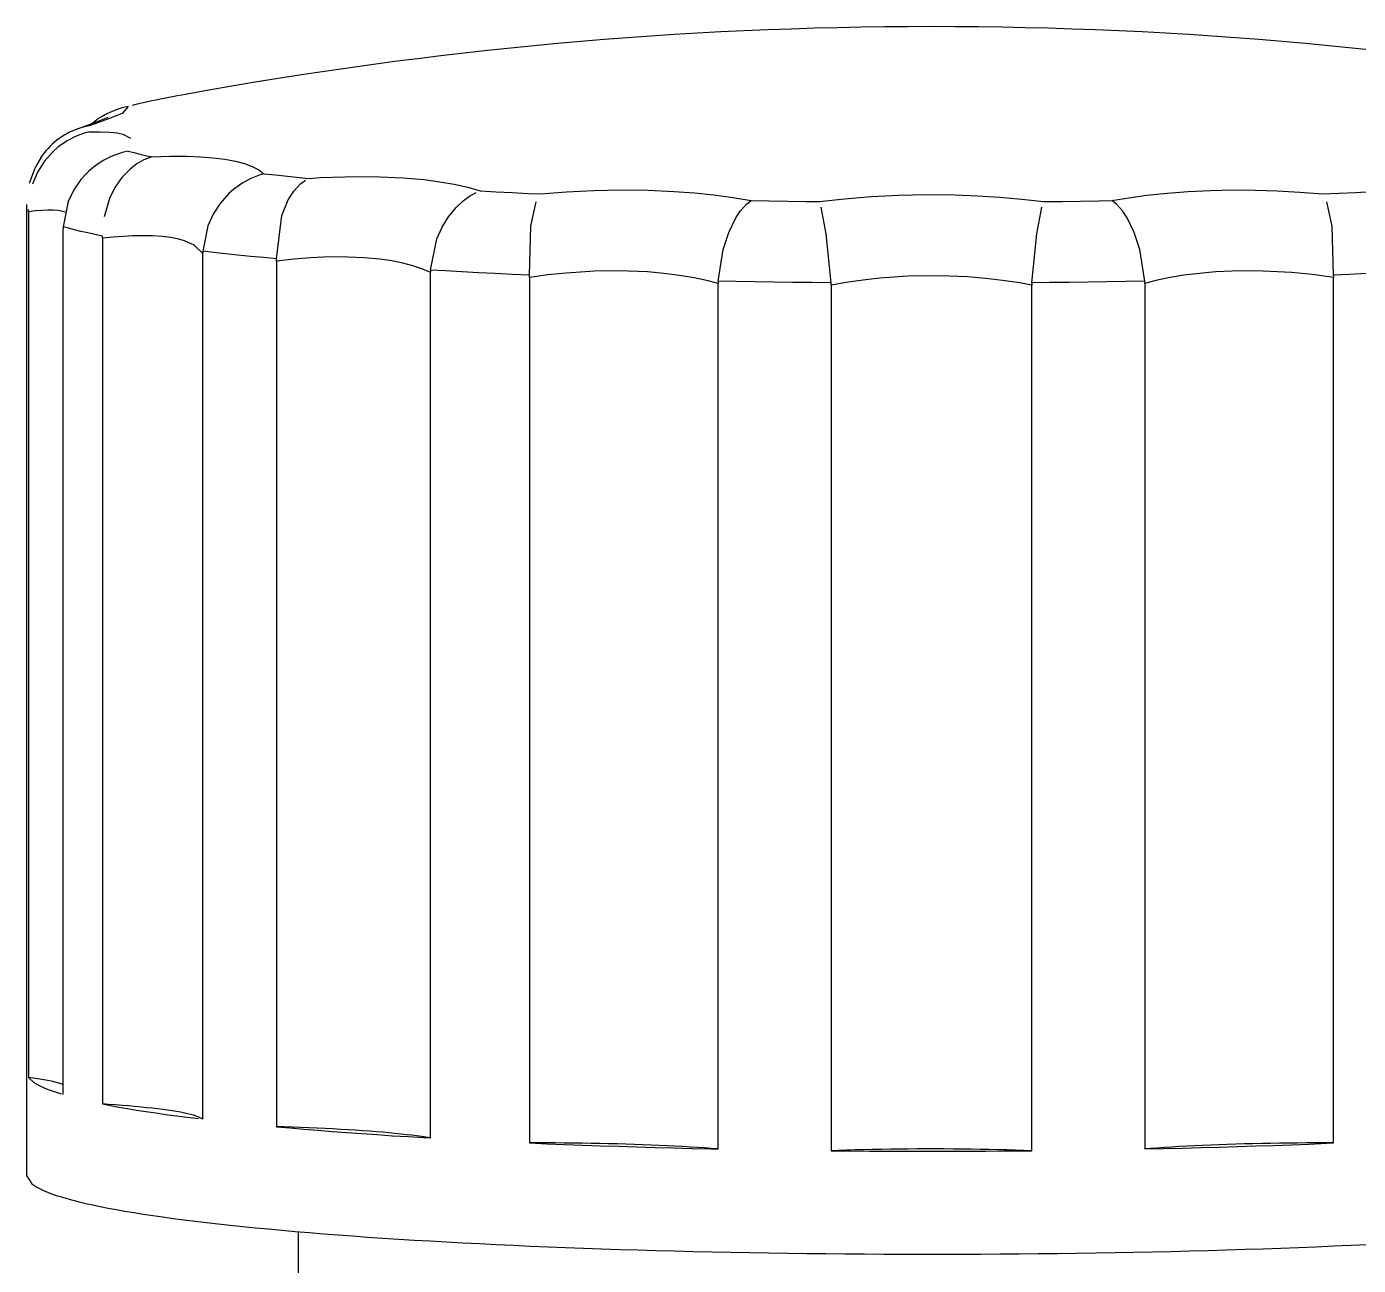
# Model space of a CAD drawing. Header units: millimetres. Extents: x 441156 to 441876, y 4514765 to 4515211.
# Drawn here: x 441593.9301 to 441594.0589, y 4515154.0357 to 4515154.1556 of the extents above; entities that cross this region are included whole.
import ezdxf

# ---------------------------------------------------------------- set-up
doc = ezdxf.new("R2010")
doc.units = ezdxf.units.MM
doc.layers.add('Collettore SL', color=7, linetype='Continuous')
doc.layers.add('Piantone', color=5, linetype='Continuous')

msp = doc.modelspace()

# ---------------------------------------------------------------- linework, layer by layer
at = {"layer": 'Collettore SL', "color": 254, "linetype": 'Continuous'}
msp.add_line((441593.9563442032, 4515154.039009064), (441593.9563442032, 4515154.030216366), dxfattribs=at)
at = {"layer": 'Piantone', "color": 254, "linetype": 'Continuous'}
for p, q in [((441593.9398992222, 4515154.147825108), (441593.9393258228, 4515154.147690244)), ((441593.9300942032, 4515154.138357172), (441593.9300942032, 4515154.044455209)), ((441593.930270004, 4515154.137657621), (441593.9302695994, 4515154.13787455)), ((441593.930270004, 4515154.137657621), (441593.930270004, 4515154.053933977)), ((441593.9336419913, 4515154.136207628), (441593.9336401903, 4515154.135991789)), ((441593.9336401903, 4515154.052268146), (441593.9336401903, 4515154.135991789)), ((441593.9374324049, 4515154.135083712), (441593.9374298435, 4515154.135300594)), ((441593.9374324049, 4515154.135083712), (441593.9374324049, 4515154.051360068)), ((441593.9471402589, 4515154.133834728), (441593.9471364697, 4515154.133618804)), ((441593.9471364697, 4515154.04989516), (441593.9471364697, 4515154.133618804)), ((441593.9542635017, 4515154.132878532), (441593.9542590925, 4515154.133095308)), ((441593.9542635017, 4515154.132878532), (441593.9542635017, 4515154.049154888)), ((441593.969136312, 4515154.132007302), (441593.9691309914, 4515154.131791238)), ((441593.9691309914, 4515154.048067594), (441593.9691309914, 4515154.131791238)), ((441593.9787332158, 4515154.131308059), (441593.9787274906, 4515154.131524679)), ((441594.0564609158, 4515154.131524679), (441594.0564551906, 4515154.131308059)), ((441593.9787332158, 4515154.131308059), (441593.9787332158, 4515154.047584415)), ((441593.996977102, 4515154.130945764), (441593.9969708918, 4515154.130729523)), ((441593.9969708918, 4515154.047005879), (441593.9969708918, 4515154.130729523)), ((441594.0078901385, 4515154.130561716), (441594.0078837878, 4515154.130778151)), ((441594.0078901385, 4515154.130561716), (441594.0078901385, 4515154.046838072)), ((441594.0273046186, 4515154.130778151), (441594.0272982679, 4515154.130561716)), ((441594.0272982679, 4515154.046838072), (441594.0272982679, 4515154.130561716)), ((441594.0382175146, 4515154.130729523), (441594.0382113045, 4515154.130945764)), ((441594.0382175146, 4515154.130729523), (441594.0382175146, 4515154.047005879)), ((441594.0564551906, 4515154.047584415), (441594.0564551906, 4515154.131308059))]:
    msp.add_line(p, q, dxfattribs=at)
for points in [[(441593.9421953422, 4515154.148374933, 0), (441593.941526905, 4515154.148228724, 0), (441593.9408957872, 4515154.148081259, 0), (441593.9403022984, 4515154.147932612, 0), (441593.9398992222, 4515154.147825108, 0)], [(441593.9398992222, 4515154.147825108, 0), (441593.9400757443, 4515154.147827438, 0), (441593.9402043869, 4515154.147815962, 0), (441593.9403161298, 4515154.147747226, 0), (441593.940214516, 4515154.147618451, 0), (441593.9398864091, 4515154.147423793, 0), (441593.939334614, 4515154.147167753, 0), (441593.9387423372, 4515154.146923044, 0), (441593.9380157549, 4515154.146642318, 0), (441593.9371407069, 4515154.146320525, 0), (441593.9361346713, 4515154.145964348, 0)], [(441593.9379522767, 4515154.146765693, 0), (441593.9379473393, 4515154.146763361, 0), (441593.9378958527, 4515154.14673996, 0), (441593.9377676548, 4515154.14668447, 0), (441593.9375330654, 4515154.146587777, 0), (441593.9371559856, 4515154.146439443, 0), (441593.9366013358, 4515154.146230481, 0), (441593.9358441817, 4515154.145956051, 0), (441593.9350644648, 4515154.145682021, 0)], [(441593.9361346713, 4515154.145964348, 0), (441593.9360803082, 4515154.14580703, 0), (441593.9360659368, 4515154.145649645, 0), (441593.9360915638, 4515154.145492272, 0), (441593.9361346713, 4515154.145379236, 0)], [(441593.9361346713, 4515154.145379236, 0), (441593.9360803319, 4515154.145366243, 0), (441593.9356537642, 4515154.145248991, 0), (441593.9352330636, 4515154.145105922, 0), (441593.9348183197, 4515154.144936637, 0), (441593.9344205169, 4515154.144746033, 0), (441593.934009749, 4515154.14451769, 0), (441593.9336117616, 4515154.144262729, 0), (441593.9331197353, 4515154.143895322, 0), (441593.9326547144, 4515154.143485495, 0), (441593.9322146748, 4515154.143028451, 0), (441593.931809967, 4515154.142531505, 0), (441593.9314651999, 4515154.142030193, 0), (441593.9311582618, 4515154.1414983, 0), (441593.9308887846, 4515154.140930601, 0), (441593.9306642903, 4515154.140337353, 0), (441593.9304938341, 4515154.139747324, 0), (441593.9303698621, 4515154.139140684, 0), (441593.9302937508, 4515154.138512063, 0), (441593.9302750521, 4515154.138193525, 0), (441593.9302695994, 4515154.13787455, 0)], [(441593.9361346713, 4515154.145379236, 0), (441593.9372200621, 4515154.145393333, 0), (441593.9381554433, 4515154.145353147, 0), (441593.9388439811, 4515154.145272766, 0), (441593.9394036537, 4515154.145150593, 0), (441593.9398380619, 4515154.144983661, 0), (441593.94013406, 4515154.144774666, 0), (441593.940290416, 4515154.144523258, 0), (441593.940305326, 4515154.144231595, 0), (441593.9401749744, 4515154.143894351, 0), (441593.9398992222, 4515154.143518476, 0)], [(441593.9421953422, 4515154.14296865, 0), (441593.9421497064, 4515154.14295412, 0), (441593.9417913444, 4515154.142824568, 0), (441593.9414399345, 4515154.142669871, 0), (441593.941093792, 4515154.142488893, 0), (441593.9407626573, 4515154.142287088, 0), (441593.940421066, 4515154.142046704, 0), (441593.9400923458, 4515154.141781054, 0), (441593.9396854606, 4515154.141398518, 0), (441593.9393051364, 4515154.140977014, 0), (441593.9389447878, 4515154.140505947, 0), (441593.9386176509, 4515154.139999476, 0), (441593.9383391099, 4515154.13948686, 0), (441593.9380947658, 4515154.138948221, 0), (441593.9378812005, 4515154.138371001, 0), (441593.9377071732, 4515154.137773725, 0), (441593.93757721, 4515154.137176982, 0), (441593.9374870354, 4515154.136569149, 0), (441593.9374367115, 4515154.135936187, 0), (441593.9374298435, 4515154.135300594, 0)], [(441593.9398992222, 4515154.143518476, 0), (441593.9404654903, 4515154.143369025, 0), (441593.9410695985, 4515154.143220704, 0), (441593.9417112504, 4515154.143073585, 0), (441593.9421953422, 4515154.14296865, 0)], [(441593.9421953422, 4515154.14296865, 0), (441593.943942666, 4515154.143026281, 0), (441593.9455793019, 4515154.143025621, 0), (441593.9469111167, 4515154.142976289, 0), (441593.9481359224, 4515154.14288154, 0), (441593.9492671061, 4515154.142738667, 0), (441593.9502763426, 4515154.142549731, 0), (441593.9511624724, 4515154.142314344, 0), (441593.9519170764, 4515154.142034506, 0), (441593.9525471435, 4515154.141704942, 0), (441593.9530349345, 4515154.141332326, 0)], [(441593.9314518002, 4515154.14286631, 0), (441593.9312988523, 4515154.142624177, 0), (441593.9309149021, 4515154.141919415, 0), (441593.9305967828, 4515154.141170861, 0), (441593.9303513989, 4515154.140384348, 0), (441593.9301735194, 4515154.139488686, 0), (441593.9300974747, 4515154.138587474, 0), (441593.9300942033, 4515154.138356146, 0)], [(441593.9359084641, 4515154.141393179, 0), (441593.9357798753, 4515154.141263812, 0), (441593.9353491282, 4515154.140782151, 0), (441593.9349777775, 4515154.140291759, 0), (441593.934647208, 4515154.139773767, 0), (441593.9343527468, 4515154.139215919, 0), (441593.9341064378, 4515154.138635952, 0), (441593.9339151648, 4515154.138053889, 0), (441593.9337732316, 4515154.13745845, 0), (441593.9336802525, 4515154.136835702, 0), (441593.9336419913, 4515154.136207628, 0)], [(441593.9530349345, 4515154.141332326, 0), (441593.9529831095, 4515154.14131873, 0), (441593.9525747158, 4515154.14119673, 0), (441593.9521716857, 4515154.141049826, 0), (441593.9517720524, 4515154.140876923, 0), (441593.95138711, 4515154.140683239, 0), (441593.9509870796, 4515154.140451678, 0), (441593.9505990432, 4515154.140194981, 0), (441593.9501140137, 4515154.139824243, 0), (441593.9496551843, 4515154.139414589, 0), (441593.9492145372, 4515154.138955644, 0), (441593.948808259, 4515154.13846112, 0), (441593.9484561483, 4515154.13795961, 0), (441593.948140786, 4515154.137431692, 0), (441593.9478576952, 4515154.136864968, 0), (441593.9476184421, 4515154.136277538, 0), (441593.9474298926, 4515154.135689639, 0), (441593.9472866474, 4515154.135089817, 0), (441593.9471881537, 4515154.134464126, 0), (441593.9471402589, 4515154.133834728, 0)], [(441593.9530349345, 4515154.141332326, 0), (441593.9541535334, 4515154.141208767, 0), (441593.9553032569, 4515154.141087399, 0), (441593.956483541, 4515154.14096828, 0), (441593.9573502284, 4515154.140884103, 0)], [(441593.9542590925, 4515154.133095308, 0), (441593.9542478927, 4515154.133712586, 0), (441593.9542644645, 4515154.134328568, 0), (441593.954310536, 4515154.134956872, 0), (441593.9543856109, 4515154.135574644, 0), (441593.9544858544, 4515154.136160159, 0), (441593.9546122954, 4515154.136727766, 0), (441593.9547687968, 4515154.13728864, 0), (441593.9549510725, 4515154.137823078, 0), (441593.9551566572, 4515154.138324524, 0), (441593.9553852016, 4515154.138793346, 0), (441593.9556424969, 4515154.139237937, 0), (441593.9559207979, 4515154.139642221, 0), (441593.956129269, 4515154.13990224, 0), (441593.9563466475, 4515154.140139984, 0), (441593.9565741827, 4515154.140356398, 0), (441593.9568052568, 4515154.140545616, 0), (441593.9570587722, 4515154.140720914, 0), (441593.9573188007, 4515154.14086839, 0), (441593.9573502284, 4515154.140884103, 0)], [(441593.9573502284, 4515154.140884103, 0), (441593.9585252522, 4515154.140954443, 0), (441593.9596840551, 4515154.14100775, 0), (441593.9620409281, 4515154.141063234, 0), (441593.9642940643, 4515154.141042721, 0), (441593.9664876811, 4515154.140941935, 0), (441593.9685381526, 4515154.140761307, 0), (441593.9700471761, 4515154.140562728, 0), (441593.9714504576, 4515154.140316053, 0), (441593.972764948, 4515154.140016373, 0), (441593.9739574473, 4515154.139669579, 0)], [(441593.969136312, 4515154.132007302, 0), (441593.9691857242, 4515154.132617947, 0), (441593.9692738216, 4515154.133230899, 0), (441593.9694026097, 4515154.133850848, 0), (441593.9695705558, 4515154.134464134, 0), (441593.9697671902, 4515154.135040642, 0), (441593.9699977851, 4515154.13560259, 0), (441593.9702649164, 4515154.13615346, 0), (441593.97056399, 4515154.136681268, 0), (441593.9708864283, 4515154.137172532, 0), (441593.971235803, 4515154.137634153, 0), (441593.9716153167, 4515154.138068317, 0), (441593.9720179921, 4515154.138464995, 0), (441593.9723119923, 4515154.138718322, 0), (441593.972614727, 4515154.138950261, 0), (441593.9729262877, 4515154.13916053, 0), (441593.9732381384, 4515154.13934384, 0), (441593.9735747967, 4515154.139512734, 0), (441593.9739165371, 4515154.139654558, 0), (441593.9739574473, 4515154.139669579, 0)], [(441593.9739574473, 4515154.139669579, 0), (441593.9754934575, 4515154.139586817, 0), (441593.9770501228, 4515154.139507039, 0), (441593.9786266793, 4515154.139430287, 0), (441593.9797714271, 4515154.139377022, 0)], [(441593.9787274906, 4515154.131524679, 0), (441593.9787003831, 4515154.132141368, 0), (441593.978684458, 4515154.132757361, 0), (441593.9786800424, 4515154.133386305, 0), (441593.9786879377, 4515154.134005353, 0), (441593.9787075404, 4515154.13459271, 0), (441593.9787389056, 4515154.135162742, 0), (441593.9787834086, 4515154.135726704, 0), (441593.9788401802, 4515154.136264815, 0), (441593.9789085933, 4515154.136770473, 0), (441593.9789886287, 4515154.137244035, 0), (441593.9790826163, 4515154.137694025, 0), (441593.9791879728, 4515154.138104206, 0), (441593.9792690184, 4515154.138368674, 0), (441593.9793552147, 4515154.138611084, 0), (441593.9794471019, 4515154.138832407, 0), (441593.9795420006, 4515154.139026634, 0), (441593.9796477975, 4515154.139207454, 0), (441593.9797579981, 4515154.13936062, 0), (441593.9797714271, 4515154.139377022, 0)], [(441593.9797714271, 4515154.139377022, 0), (441593.9810379009, 4515154.139484882, 0), (441593.982304838, 4515154.139575468, 0), (441593.9849408444, 4515154.139707683, 0), (441593.9875431467, 4515154.139761788, 0), (441593.9901672152, 4515154.139735038, 0), (441593.9927168464, 4515154.139625106, 0), (441593.9946667528, 4515154.139479683, 0), (441593.9965494554, 4515154.139283506, 0), (441593.9983898223, 4515154.13903231, 0), (441594.000143197, 4515154.138730788, 0)], [(441594.0067546109, 4515154.138629184, 0), (441594.0079597792, 4515154.138775027, 0), (441594.0091820392, 4515154.138903867, 0), (441594.0117792376, 4515154.139116504, 0), (441594.0144168301, 4515154.139251137, 0), (441594.0171548489, 4515154.139306791, 0), (441594.0198961165, 4515154.139278168, 0), (441594.0220517185, 4515154.139195839, 0), (441594.0241867605, 4515154.139061406, 0), (441594.0263310284, 4515154.138871445, 0), (441594.0284337956, 4515154.138629184, 0)], [(441594.0350452094, 4515154.138730788, 0), (441594.0366785891, 4515154.13901375, 0), (441594.0383955453, 4515154.139253814, 0), (441594.0403702193, 4515154.139465999, 0), (441594.0424201728, 4515154.139621981, 0), (441594.0445808624, 4515154.139722207, 0), (441594.0467977419, 4515154.139762341, 0), (441594.0488990421, 4515154.139745431, 0), (441594.0510289059, 4515154.139676542, 0), (441594.0532184444, 4515154.139553183, 0), (441594.0554169793, 4515154.139377022, 0)], [(441594.0554169793, 4515154.139377022, 0), (441594.0570073525, 4515154.139451578, 0), (441594.0585783892, 4515154.139529185, 0), (441594.0601293187, 4515154.139609806, 0), (441594.0612309591, 4515154.139669579, 0)], [(441594.0564609158, 4515154.131524679, 0), (441594.0564880233, 4515154.132141368, 0), (441594.0565039484, 4515154.132757361, 0), (441594.056508364, 4515154.133386305, 0), (441594.0565004688, 4515154.134005353, 0), (441594.056480866, 4515154.13459271, 0), (441594.0564495008, 4515154.135162742, 0), (441594.0564049978, 4515154.135726704, 0), (441594.0563482261, 4515154.136264815, 0), (441594.0562798131, 4515154.136770473, 0), (441594.0561997778, 4515154.137244035, 0), (441594.0561057901, 4515154.137694025, 0), (441594.0560004336, 4515154.138104206, 0), (441594.055919388, 4515154.138368674, 0), (441594.0558331917, 4515154.138611084, 0), (441594.0557413045, 4515154.138832407, 0), (441594.0556464058, 4515154.139026634, 0), (441594.0555406089, 4515154.139207454, 0), (441594.0554304083, 4515154.13936062, 0), (441594.0554169793, 4515154.139377022, 0)], [(441593.9302695994, 4515154.13787455, 0), (441593.9301711711, 4515154.138037375, 0), (441593.9301127065, 4515154.138200346, 0), (441593.9300942032, 4515154.138357172, 0)], [(441593.9338194951, 4515154.137611124, 0), (441593.9335901561, 4515154.137689631, 0), (441593.9331625619, 4515154.137771802, 0), (441593.9326342501, 4515154.13781226, 0), (441593.9321378372, 4515154.137814412, 0), (441593.9315798809, 4515154.137789601, 0), (441593.9309542861, 4515154.137737174, 0), (441593.930270004, 4515154.137657621, 0)], [(441593.996977102, 4515154.130945764, 0), (441593.9970246918, 4515154.131560083, 0), (441593.9970961602, 4515154.132173304, 0), (441593.9971939271, 4515154.132799006, 0), (441593.9973150302, 4515154.133414462, 0), (441593.9974537906, 4515154.133998039, 0), (441593.9976120026, 4515154.134564048, 0), (441593.9977934432, 4515154.135123666, 0), (441593.9979922588, 4515154.135657271, 0), (441593.9982054036, 4515154.136158338, 0), (441593.9984322698, 4515154.136627243, 0), (441593.9986778419, 4515154.137072424, 0), (441593.9989341046, 4515154.137477817, 0), (441593.9991206877, 4515154.137738938, 0), (441593.9993109685, 4515154.137978045, 0), (441593.9995059283, 4515154.138196099, 0), (441593.999699914, 4515154.138387183, 0), (441593.9999084796, 4515154.138564743, 0), (441594.0001181358, 4515154.138714753, 0), (441594.000143197, 4515154.138730788, 0)], [(441594.000143197, 4515154.138730788, 0), (441594.001911353, 4515154.138698803, 0), (441594.0036872031, 4515154.138670241, 0), (441594.0054698762, 4515154.138645113, 0), (441594.0067546109, 4515154.138629184, 0)], [(441594.0078837878, 4515154.130778151, 0), (441594.0078440422, 4515154.131393813, 0), (441594.0077975411, 4515154.132008846, 0), (441594.0077431709, 4515154.132636886, 0), (441594.0076829343, 4515154.13325513, 0), (441594.0076195318, 4515154.133841813, 0), (441594.007552038, 4515154.134411289, 0), (441594.0074791751, 4515154.134974817, 0), (441594.007403595, 4515154.135512639, 0), (441594.0073265849, 4515154.136018164, 0), (441594.0072484579, 4515154.136491757, 0), (441594.0071678015, 4515154.136941951, 0), (441594.0070875059, 4515154.137352517, 0), (441594.0070313506, 4515154.137617367, 0), (441594.0069759684, 4515154.137860251, 0), (441594.0069211246, 4515154.138082143, 0), (441594.0068684015, 4515154.138277018, 0), (441594.0068137195, 4515154.138458624, 0), (441594.0067608001, 4515154.13861267, 0), (441594.0067546109, 4515154.138629184, 0)], [(441594.0273046186, 4515154.130778151, 0), (441594.0273443642, 4515154.131393813, 0), (441594.0273908653, 4515154.132008846, 0), (441594.0274452355, 4515154.132636886, 0), (441594.0275054721, 4515154.13325513, 0), (441594.0275688746, 4515154.133841813, 0), (441594.0276363684, 4515154.134411289, 0), (441594.0277092313, 4515154.134974817, 0), (441594.0277848113, 4515154.135512639, 0), (441594.0278618215, 4515154.136018164, 0), (441594.0279399485, 4515154.136491757, 0), (441594.0280206049, 4515154.136941951, 0), (441594.0281009005, 4515154.137352517, 0), (441594.0281570558, 4515154.137617367, 0), (441594.028212438, 4515154.137860251, 0), (441594.0282672818, 4515154.138082143, 0), (441594.0283200049, 4515154.138277018, 0), (441594.028374687, 4515154.138458624, 0), (441594.0284276063, 4515154.13861267, 0), (441594.0284337956, 4515154.138629184, 0)], [(441594.0284337956, 4515154.138629184, 0), (441594.0302208316, 4515154.138651836, 0), (441594.0320016729, 4515154.138677931, 0), (441594.0337754458, 4515154.138707459, 0), (441594.0350452094, 4515154.138730788, 0)], [(441594.0382113045, 4515154.130945764, 0), (441594.0381637146, 4515154.131560083, 0), (441594.0380922462, 4515154.132173304, 0), (441594.0379944793, 4515154.132799006, 0), (441594.0378733762, 4515154.133414462, 0), (441594.0377346158, 4515154.133998039, 0), (441594.0375764038, 4515154.134564048, 0), (441594.0373949633, 4515154.135123666, 0), (441594.0371961476, 4515154.135657271, 0), (441594.0369830029, 4515154.136158338, 0), (441594.0367561366, 4515154.136627243, 0), (441594.0365105646, 4515154.137072424, 0), (441594.0362543018, 4515154.137477817, 0), (441594.0360677188, 4515154.137738938, 0), (441594.0358774379, 4515154.137978045, 0), (441594.0356824782, 4515154.138196099, 0), (441594.0354884925, 4515154.138387183, 0), (441594.0352799268, 4515154.138564743, 0), (441594.0350702705, 4515154.138714753, 0), (441594.0350452094, 4515154.138730788, 0)], [(441593.9374298435, 4515154.135300594, 0), (441593.9366983855, 4515154.135450667, 0), (441593.9360039073, 4515154.135602066, 0), (441593.9353467265, 4515154.135754727, 0), (441593.9347271434, 4515154.135908576, 0), (441593.9341454414, 4515154.136063545, 0), (441593.9336419913, 4515154.136207628, 0)], [(441593.9471364697, 4515154.133618804, 0), (441593.9471340898, 4515154.133623188, 0), (441593.9468015427, 4515154.13405722, 0), (441593.9463089781, 4515154.134432429, 0), (441593.9458785077, 4515154.134654289, 0), (441593.9453741974, 4515154.134846161, 0), (441593.9447984424, 4515154.13500695, 0), (441593.9440513581, 4515154.1351524, 0), (441593.9432154692, 4515154.135255618, 0), (441593.9422759864, 4515154.135316781, 0), (441593.9412530799, 4515154.135333399, 0), (441593.9403728582, 4515154.135314396, 0), (441593.9394449007, 4515154.135266749, 0), (441593.9384598795, 4515154.13518957, 0), (441593.9374324049, 4515154.135083712, 0)], [(441593.9542590925, 4515154.133095308, 0), (441593.9529828293, 4515154.133214525, 0), (441593.9517361019, 4515154.133336093, 0), (441593.9505194802, 4515154.133459956, 0), (441593.9493335204, 4515154.133586058, 0), (441593.9481787645, 4515154.133714342, 0), (441593.9471402589, 4515154.133834728, 0)], [(441593.9691309914, 4515154.131791238, 0), (441593.9683232019, 4515154.13213822, 0), (441593.9674448887, 4515154.132434117, 0), (441593.9664780895, 4515154.132687798, 0), (441593.9654051666, 4515154.132901411, 0), (441593.9642494026, 4515154.133068433, 0), (441593.9627478797, 4515154.133206707, 0), (441593.9611442097, 4515154.133274382, 0), (441593.9599890427, 4515154.133279533, 0), (441593.9587942997, 4515154.13325117, 0), (441593.9575662617, 4515154.133189546, 0), (441593.9559351704, 4515154.133060993, 0), (441593.9542635017, 4515154.132878532, 0)], [(441593.9787274906, 4515154.131524679, 0), (441593.9770603584, 4515154.131598663, 0), (441593.9754117555, 4515154.131675736, 0), (441593.9737824355, 4515154.131755863, 0), (441593.9721731431, 4515154.131839008, 0), (441593.970584614, 4515154.131925132, 0), (441593.969136312, 4515154.132007302, 0)], [(441593.9969708918, 4515154.130729523, 0), (441593.9959965296, 4515154.130979536, 0), (441593.9946490948, 4515154.131265584, 0), (441593.9932297039, 4515154.131502348, 0), (441593.9917119892, 4515154.131691651, 0), (441593.9901345331, 4515154.131826637, 0), (441593.9882663872, 4515154.131913126, 0), (441593.9863449511, 4515154.131926628, 0), (441593.9850010971, 4515154.131893374, 0), (441593.9836422605, 4515154.131825767, 0), (441593.9822754691, 4515154.131724267, 0), (441593.980503079, 4515154.131543409, 0), (441593.9787332158, 4515154.131308059, 0)], [(441594.0272982679, 4515154.130561716, 0), (441594.0260893555, 4515154.130778178, 0), (441594.0244643547, 4515154.131018545, 0), (441594.0228032247, 4515154.131207969, 0), (441594.021077171, 4515154.131347422, 0), (441594.0193317051, 4515154.131431341, 0), (441594.0173222622, 4515154.131458241, 0), (441594.0153148136, 4515154.131411362, 0), (441594.0139443612, 4515154.131336396, 0), (441594.0125853266, 4515154.131227021, 0), (441594.0112446371, 4515154.131083913, 0), (441594.0095447247, 4515154.130849692, 0), (441594.0078901385, 4515154.130561716, 0)], [(441594.0564551906, 4515154.131308059, 0), (441594.0564361767, 4515154.131310879, 0), (441594.0544243433, 4515154.131573461, 0), (441594.0524111358, 4515154.131765418, 0), (441594.0510349046, 4515154.131855149, 0), (441594.0496685574, 4515154.131910215, 0), (441594.0483193086, 4515154.131930224, 0), (441594.0466809289, 4515154.131906196, 0), (441594.0450830039, 4515154.131828578, 0), (441594.0435001602, 4515154.131694132, 0), (441594.041977266, 4515154.131505045, 0), (441594.0406618046, 4515154.131288406, 0), (441594.039405931, 4515154.13102924, 0), (441594.0382175146, 4515154.130729523, 0)], [(441594.0660520944, 4515154.132007302, 0), (441594.0644833905, 4515154.13191846, 0), (441594.0628932522, 4515154.131832561, 0), (441594.0612824064, 4515154.131749645, 0), (441594.0596515893, 4515154.13166975, 0), (441594.0580015466, 4515154.131592912, 0), (441594.0564609158, 4515154.131524679, 0)], [(441594.0078837878, 4515154.130778151, 0), (441594.0060268674, 4515154.130797977, 0), (441594.0041752349, 4515154.130821259, 0), (441594.0023297365, 4515154.130847985, 0), (441594.000491216, 4515154.130878144, 0), (441593.9986605137, 4515154.130911722, 0), (441593.996977102, 4515154.130945764, 0)], [(441594.0382113045, 4515154.130945764, 0), (441594.0363885679, 4515154.130909042, 0), (441594.0345572399, 4515154.130875723, 0), (441594.0327181575, 4515154.130845825, 0), (441594.0308721615, 4515154.130819362, 0), (441594.0290200958, 4515154.130796343, 0), (441594.0273046186, 4515154.130778151, 0)], [(441593.930270004, 4515154.053933977, 0), (441593.9304084872, 4515154.053771374, 0), (441593.9305868256, 4515154.053609065, 0), (441593.9308049377, 4515154.053447125, 0), (441593.9310627237, 4515154.05328563, 0), (441593.9313600658, 4515154.053124651, 0), (441593.9316968281, 4515154.052964264, 0), (441593.9320728566, 4515154.052804541, 0), (441593.9324879796, 4515154.052645554, 0), (441593.9329420071, 4515154.052487378, 0), (441593.9334347316, 4515154.052330083, 0), (441593.9336401903, 4515154.052268146, 0)], [(441593.9336401903, 4515154.05323659, 0), (441593.9334314464, 4515154.053310435, 0), (441593.9331932598, 4515154.053383601, 0), (441593.9329259207, 4515154.053455998, 0), (441593.9326297549, 4515154.053527538, 0), (441593.9323051231, 4515154.053598133, 0), (441593.9319524209, 4515154.053667697, 0), (441593.931572078, 4515154.053736147, 0), (441593.9311645579, 4515154.053803397, 0), (441593.9307303568, 4515154.053869368, 0), (441593.930270004, 4515154.053933977, 0)], [(441593.9374324049, 4515154.051360068, 0), (441593.938200633, 4515154.051211398, 0), (441593.9390051544, 4515154.051064194, 0), (441593.939845601, 4515154.050918523, 0), (441593.9407215889, 4515154.050774451, 0), (441593.9416327176, 4515154.050632044, 0), (441593.9425785705, 4515154.050491367, 0), (441593.9435587153, 4515154.050352486, 0), (441593.9445727039, 4515154.050215461, 0), (441593.9456200728, 4515154.050080359, 0), (441593.9467003433, 4515154.049947238, 0), (441593.9471364697, 4515154.04989516, 0)], [(441593.9471364697, 4515154.04989516, 0), (441593.947012615, 4515154.049970444, 0), (441593.9468586902, 4515154.050045305, 0), (441593.9466748826, 4515154.050119652, 0), (441593.9464614163, 4515154.050193396, 0), (441593.9462185513, 4515154.050266445, 0), (441593.9459465834, 4515154.050338711, 0), (441593.9456458441, 4515154.050410105, 0), (441593.9453166998, 4515154.050480541, 0), (441593.9449595514, 4515154.050549934, 0), (441593.9445748341, 4515154.050618197, 0), (441593.9441630166, 4515154.050685248, 0), (441593.9437246007, 4515154.050751007, 0), (441593.9432601205, 4515154.050815391, 0), (441593.9427701419, 4515154.050878325, 0), (441593.9422552618, 4515154.050939729, 0), (441593.9417161075, 4515154.050999529, 0), (441593.941153336, 4515154.051057653, 0), (441593.9405676329, 4515154.05111403, 0), (441593.9399597117, 4515154.051168591, 0), (441593.9393303132, 4515154.051221269, 0), (441593.9386802042, 4515154.051272002, 0), (441593.9380101766, 4515154.051320725, 0), (441593.9374324049, 4515154.051360068, 0)], [(441593.9542635017, 4515154.049154888, 0), (441593.9555688151, 4515154.049038085, 0), (441593.9569024822, 4515154.04892374, 0), (441593.9582638933, 4515154.048811907, 0), (441593.959652426, 4515154.048702636, 0), (441593.9610674456, 4515154.048595977, 0), (441593.9625083053, 4515154.048491979, 0), (441593.9639743464, 4515154.04839069, 0), (441593.9654648987, 4515154.048292155, 0), (441593.9669792809, 4515154.048196421, 0), (441593.9685168007, 4515154.048103531, 0), (441593.9691309914, 4515154.048067594, 0)], [(441593.9691309914, 4515154.048067594, 0), (441593.968719174, 4515154.048134645, 0), (441593.9682807581, 4515154.048200404, 0), (441593.9678162778, 4515154.048264788, 0), (441593.9673262992, 4515154.048327721, 0), (441593.9668114191, 4515154.048389126, 0), (441593.9662722649, 4515154.048448926, 0), (441593.9657094934, 4515154.04850705, 0), (441593.9651237903, 4515154.048563426, 0), (441593.9645158691, 4515154.048617988, 0), (441593.9638864706, 4515154.048670666, 0), (441593.9632363615, 4515154.048721398, 0), (441593.9625663339, 4515154.048770122, 0), (441593.9618772042, 4515154.048816779, 0), (441593.961169812, 4515154.04886131, 0), (441593.960445019, 4515154.048903663, 0), (441593.9597037082, 4515154.048943785, 0), (441593.9589467831, 4515154.048981628, 0), (441593.9581751656, 4515154.049017146, 0), (441593.957389796, 4515154.049050295, 0), (441593.9565916309, 4515154.049081035, 0), (441593.955781643, 4515154.049109329, 0), (441593.954960819, 4515154.049135141, 0), (441593.9542635017, 4515154.049154888, 0)], [(441593.9969708918, 4515154.047005879, 0), (441593.9963207828, 4515154.047056611, 0), (441593.9956507552, 4515154.047105335, 0), (441593.9949616255, 4515154.04715199, 0), (441593.9942542332, 4515154.047196522, 0), (441593.9935294402, 4515154.047238875, 0), (441593.9927881295, 4515154.047278997, 0), (441593.9920312043, 4515154.04731684, 0), (441593.9912595869, 4515154.047352358, 0), (441593.9904742172, 4515154.047385507, 0), (441593.9896760522, 4515154.047416247, 0), (441593.9888660643, 4515154.047444541, 0), (441593.9880452403, 4515154.047470354, 0), (441593.9872145803, 4515154.047493653, 0), (441593.9863750963, 4515154.047514413, 0), (441593.9855278112, 4515154.047532606, 0), (441593.984673757, 4515154.047548211, 0), (441593.9838139745, 4515154.047561209, 0), (441593.9829495112, 4515154.047571584, 0), (441593.9820814202, 4515154.047579322, 0), (441593.9812107592, 4515154.047584415, 0), (441593.9803385889, 4515154.047586858, 0), (441593.979465972, 4515154.047586646, 0), (441593.9787332158, 4515154.047584415, 0)], [(441593.9787332158, 4515154.047584415, 0), (441593.9804181744, 4515154.047513566, 0), (441593.9821201274, 4515154.047445873, 0), (441593.9838382965, 4515154.047381367, 0), (441593.9855718965, 4515154.047320075, 0), (441593.9873201349, 4515154.04726203, 0), (441593.9890822124, 4515154.047207254, 0), (441593.9908573236, 4515154.047155775, 0), (441593.992644657, 4515154.047107615, 0), (441593.9944433956, 4515154.047062797, 0), (441593.9962527172, 4515154.04702134, 0), (441593.9969708918, 4515154.047005879, 0)], [(441594.0272982679, 4515154.046838072, 0), (441594.02648828, 4515154.046866366, 0), (441594.025667456, 4515154.046892178, 0), (441594.024836796, 4515154.046915479, 0), (441594.0239973121, 4515154.046936238, 0), (441594.0231500269, 4515154.046954432, 0), (441594.0222959728, 4515154.046970036, 0), (441594.0214361903, 4515154.046983033, 0), (441594.020571727, 4515154.046993408, 0), (441594.0197036359, 4515154.047001148, 0), (441594.0188329749, 4515154.047006241, 0), (441594.0179608046, 4515154.047008683, 0), (441594.0170881877, 4515154.047008471, 0), (441594.0162161873, 4515154.047005605, 0), (441594.0153458657, 4515154.047000088, 0), (441594.0144782835, 4515154.046991928, 0), (441594.0136144975, 4515154.046981133, 0), (441594.0127555602, 4515154.046967717, 0), (441594.0119025179, 4515154.046951697, 0), (441594.0110564101, 4515154.046933092, 0), (441594.0102182677, 4515154.046911925, 0), (441594.0093891117, 4515154.046888222, 0), (441594.0085699523, 4515154.046862011, 0), (441594.0078901385, 4515154.046838072, 0)], [(441594.0078901385, 4515154.046838072, 0), (441594.0097515114, 4515154.046821723, 0), (441594.0116164696, 4515154.046808845, 0), (441594.0134841603, 4515154.046799446, 0), (441594.0153537298, 4515154.046793529, 0), (441594.0172243235, 4515154.046791096, 0), (441594.0190950864, 4515154.04679215, 0), (441594.0209651631, 4515154.04679669, 0), (441594.0228336988, 4515154.046804712, 0), (441594.0246998395, 4515154.046816216, 0), (441594.0265627319, 4515154.046831192, 0), (441594.0272982679, 4515154.046838072, 0)], [(441594.0564551906, 4515154.047584415, 0), (441594.0555830204, 4515154.047586858, 0), (441594.0547104034, 4515154.047586646, 0), (441594.053838403, 4515154.047583779, 0), (441594.0529680815, 4515154.047578263, 0), (441594.0521004992, 4515154.047570102, 0), (441594.0512367132, 4515154.047559308, 0), (441594.0503777759, 4515154.047545892, 0), (441594.0495247337, 4515154.047529873, 0), (441594.0486786259, 4515154.047511267, 0), (441594.0478404834, 4515154.0474901, 0), (441594.0470113274, 4515154.047466396, 0), (441594.046192168, 4515154.047440185, 0), (441594.0453840033, 4515154.047411499, 0), (441594.0445878179, 4515154.047380371, 0), (441594.0438045817, 4515154.047346841, 0), (441594.0430352492, 4515154.047310948, 0), (441594.0422807575, 4515154.047272738, 0), (441594.0415420259, 4515154.047232256, 0), (441594.0408199545, 4515154.047189551, 0), (441594.0401154229, 4515154.047144677, 0), (441594.0394292896, 4515154.047097687, 0), (441594.0387623904, 4515154.047048638, 0), (441594.0382175146, 4515154.047005879, 0)], [(441594.0382175146, 4515154.047005879, 0), (441594.0400307928, 4515154.047046, 0), (441594.0418338147, 4515154.047089492, 0), (441594.0436257559, 4515154.047136334, 0), (441594.0454057973, 4515154.047186503, 0), (441594.0471731252, 4515154.047239978, 0), (441594.0489269317, 4515154.047296734, 0), (441594.050666415, 4515154.047356745, 0), (441594.0523907801, 4515154.047419983, 0), (441594.0540992387, 4515154.04748642, 0), (441594.0557910096, 4515154.047556026, 0), (441594.0564551906, 4515154.047584415, 0)], [(441593.9300942032, 4515154.044455209, 0), (441593.9301142026, 4515154.044292167, 0), (441593.9301741918, 4515154.044129199, 0), (441593.9302741432, 4515154.043966381, 0), (441593.9304140112, 4515154.043803787, 0), (441593.9305937319, 4515154.04364149, 0), (441593.9308132231, 4515154.043479565, 0), (441593.9310723845, 4515154.043318085, 0), (441593.9313710975, 4515154.043157126, 0), (441593.9317092257, 4515154.04299676, 0), (441593.9320866145, 4515154.042837061, 0), (441593.9325030913, 4515154.042678102, 0), (441593.9329584659, 4515154.042519955, 0), (441593.9334525299, 4515154.042362693, 0), (441593.9339850576, 4515154.042206386, 0), (441593.9345558055, 4515154.042051109, 0), (441593.9351645128, 4515154.04189693, 0), (441593.9358109011, 4515154.04174392, 0), (441593.936494675, 4515154.04159215, 0), (441593.9372155219, 4515154.041441689, 0), (441593.9379731123, 4515154.041292606, 0), (441593.9387670999, 4515154.041144968, 0), (441593.9395971216, 4515154.040998843, 0), (441593.9404627982, 4515154.040854299, 0), (441593.9413637338, 4515154.0407114, 0), (441593.9422995166, 4515154.040570213, 0), (441593.943269719, 4515154.040430801, 0), (441593.9442738972, 4515154.04029323, 0), (441593.9453115923, 4515154.04015756, 0), (441593.9463823299, 4515154.040023856, 0), (441593.9474856206, 4515154.039892177, 0), (441593.9486209601, 4515154.039762584, 0), (441593.9497878292, 4515154.039635137, 0), (441593.9509856947, 4515154.039509892, 0), (441593.9522140088, 4515154.039386909, 0), (441593.9534722103, 4515154.039266243, 0), (441593.9547597237, 4515154.039147948, 0), (441593.9560759608, 4515154.039032079, 0), (441593.9574203196, 4515154.03891869, 0), (441593.9587921857, 4515154.038807831, 0), (441593.9601909319, 4515154.038699553, 0), (441593.9616159189, 4515154.038593908, 0), (441593.9630664953, 4515154.038490941, 0), (441593.9645419978, 4515154.038390701, 0), (441593.9660417521, 4515154.038293233, 0), (441593.9675650726, 4515154.038198582, 0), (441593.9691112629, 4515154.038106791, 0), (441593.9706796161, 4515154.038017902, 0), (441593.9722694154, 4515154.037931955, 0), (441593.9738799341, 4515154.037848991, 0), (441593.9755104358, 4515154.037769048, 0), (441593.9771601753, 4515154.037692159, 0), (441593.9788283983, 4515154.037618363, 0), (441593.9805143424, 4515154.037547692, 0), (441593.9822172368, 4515154.037480178, 0), (441593.9839363031, 4515154.037415854, 0), (441593.9856707553, 4515154.037354747, 0), (441593.9874198007, 4515154.037296886, 0), (441593.9891826398, 4515154.037242296, 0), (441593.9909584666, 4515154.037191004, 0), (441593.9927464694, 4515154.037143034, 0), (441593.9945458308, 4515154.037098406, 0), (441593.9963557284, 4515154.03705714, 0), (441593.9981753347, 4515154.037019257, 0), (441594.0000038179, 4515154.036984772, 0), (441594.0018403422, 4515154.036953704, 0), (441594.003684068, 4515154.036926063, 0), (441594.0055341527, 4515154.036901865, 0), (441594.0073897503, 4515154.036881119, 0), (441594.0092500126, 4515154.036863836, 0), (441594.0111140894, 4515154.036850023, 0), (441594.0129811284, 4515154.036839687, 0), (441594.0148502762, 4515154.036832832, 0), (441594.0167206782, 4515154.036829461, 0), (441594.0185914797, 4515154.036829577, 0), (441594.0204618252, 4515154.036833177, 0), (441594.0223308599, 4515154.036840263, 0), (441594.0241977292, 4515154.03685083, 0), (441594.02606158, 4515154.036864872, 0), (441594.02792156, 4515154.036882385, 0), (441594.0297768191, 4515154.036903359, 0), (441594.0316265092, 4515154.036927786, 0), (441594.0334697847, 4515154.036955653, 0), (441594.0353058029, 4515154.036986948, 0), (441594.0371337247, 4515154.037021658, 0), (441594.0389527144, 4515154.037059765, 0), (441594.0407619404, 4515154.037101254, 0), (441594.0425605758, 4515154.037146104, 0), (441594.0443477984, 4515154.037194296, 0), (441594.046122791, 4515154.037245806, 0), (441594.0478847424, 4515154.037300612, 0), (441594.0496328471, 4515154.037358689, 0), (441594.051366306, 4515154.037420009, 0), (441594.0530843266, 4515154.037484546, 0), (441594.0547861237, 4515154.037552269, 0), (441594.0564709192, 4515154.037623148, 0), (441594.058137943, 4515154.03769715, 0), (441594.0597864331, 4515154.037774242, 0)]]:
    msp.add_polyline3d(points, dxfattribs=at)
for centre, radius, start, end in [((441594.0175942032, 4515153.755558746), 0.4000000000000004, 79.61262460850716, 100.387689918292), ((441593.9833722642, 4515153.942713132), 0.2097426179404293, 100.4091997513405, 101.3218690741004), ((441593.9414055417, 4515154.14011081), 0.007859033934457527, 105.3437386892329, 129.6915356371372), ((441593.9373941804, 4515154.138957584), 0.007115624986808733, 109.199870545969, 146.7333169336058), ((441593.9374493762, 4515154.138821091), 0.00726318488008082, 100.4284899079484, 109.2569666309968), ((441593.9415178693, 4515154.135653881), 0.00802705018629224, 101.6299017178484, 134.3442481318448)]:
    msp.add_arc(centre, radius, start, end, dxfattribs=at)

doc.saveas('drawing.dxf')
